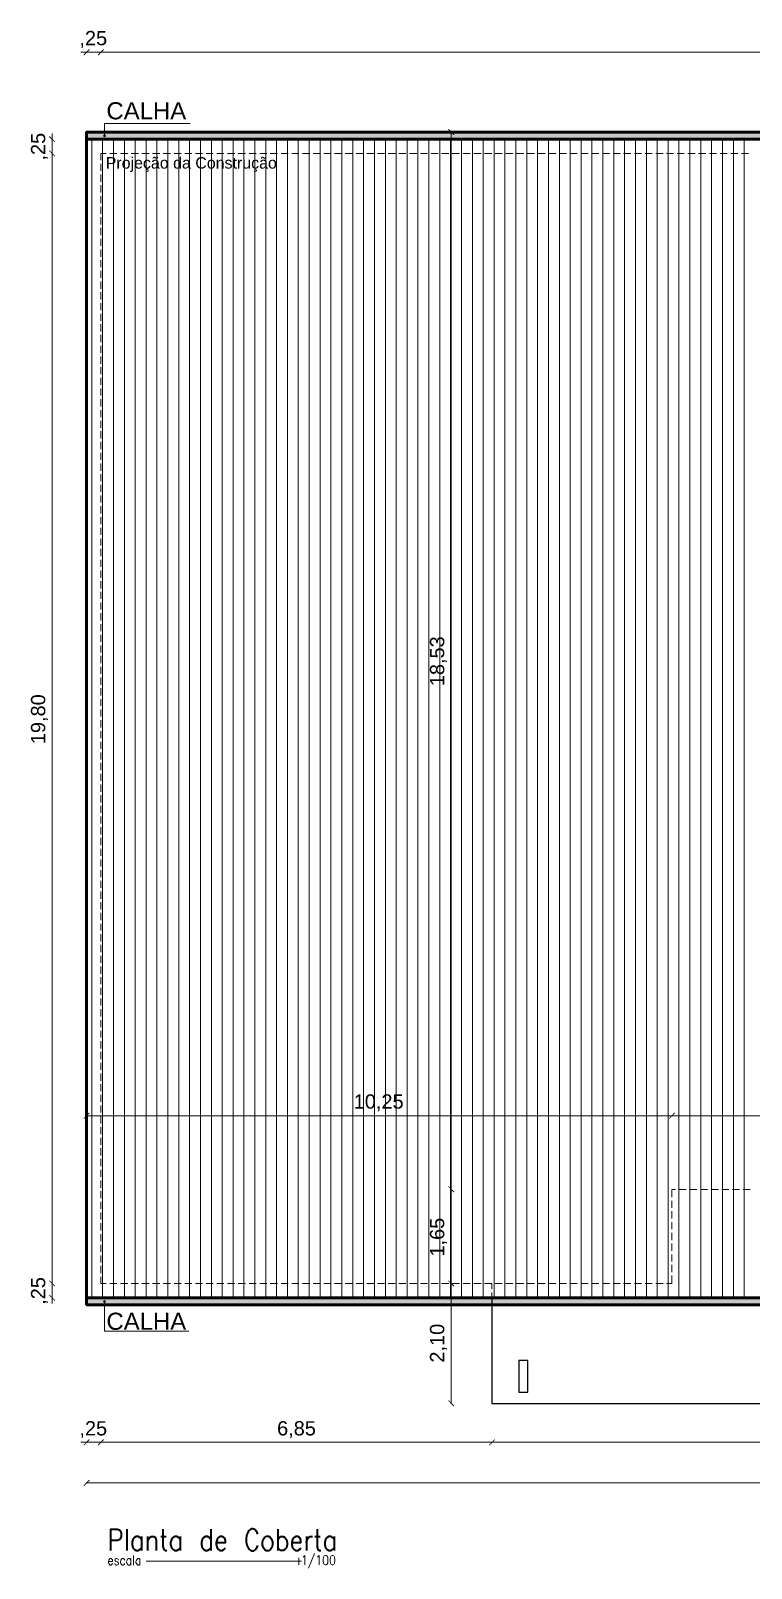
# Model space of a CAD drawing. Extents: x 3377 to 3790, y 1673 to 1846.
# Drawn here: x 3414.91 to 3427.53, y 1731.4 to 1758.34 of the extents above; entities that cross this region are included whole.
import ezdxf

# ---------------------------------------------------------------- set-up
doc = ezdxf.new("R2010")
doc.units = 0
doc.header["$LTSCALE"] = 2
for name, color, linetype in [('PDF11_Text', 7, 'Continuous'), ('PDF11_Texto', 7, 'Continuous'), ('PDF5_0', 7, 'Continuous'), ('PDF5_13-CORTE', 7, 'Continuous'), ('PDF5_A-PROJEÇÃO', 7, 'Continuous'), ('PDF5_A_Prancha', 7, 'Continuous'), ('PDF5_COTAS', 7, 'Continuous'), ('PDF5_Text', 7, 'Continuous')]:
    doc.layers.add(name, color=color, linetype=linetype)
doc.layers.add('PDF5_19-COBERTA', color=7, linetype='Continuous', true_color=0xb8b8b8)
doc.styles.add('PDF Arial', font='arial.ttf')

msp = doc.modelspace()

# ---------------------------------------------------------------- hatches: boundary and pattern name
at = {"true_color": 0x00adad}
h = msp.add_hatch(color=134, dxfattribs=at)
h.dxf.hatch_style = 1
h.paths.add_polyline_path([(3443.637, 1756.566), (3415.89, 1756.566), (3415.89, 1756.439), (3443.637, 1756.439)])
h = msp.add_hatch(color=134, dxfattribs=at)
h.dxf.hatch_style = 1
h.paths.add_polyline_path([(3443.637, 1736.14), (3415.89, 1736.14), (3415.89, 1736.018), (3443.637, 1736.018)])

# ---------------------------------------------------------------- linework, layer by layer
for points in [[(3415.89, 1756.439), (3415.89, 1756.566), (3443.637, 1756.566), (3443.637, 1756.439), (3415.89, 1756.439)], [(3415.89, 1736.018), (3415.89, 1736.14), (3443.637, 1736.14), (3443.637, 1736.018), (3415.89, 1736.018)]]:
    msp.add_lwpolyline(points)
at = {"layer": 'PDF11_Texto', "lineweight": 0}
for points in [[(3416.203, 1756.499), (3416.202, 1756.716), (3417.703, 1756.716)], [(3416.202, 1736.075), (3416.202, 1735.559), (3417.679, 1735.559)]]:
    msp.add_lwpolyline(points, dxfattribs=at)
for centre in [(3416.203, 1756.499), (3416.203, 1736.076)]:
    msp.add_circle(centre, 0.0164, dxfattribs=at)
at = {"layer": 'PDF11_Texto', "transparency": 33554559}
for points in [[(3416.188, 1756.501), (3416.218, 1756.5), (3416.187, 1756.5)], [(3416.218, 1756.5), (3416.187, 1756.5), (3416.218, 1756.499)], [(3416.187, 1756.5), (3416.218, 1756.499), (3416.187, 1756.499)], [(3416.218, 1756.499), (3416.187, 1756.499), (3416.218, 1756.497)], [(3416.187, 1756.499), (3416.218, 1756.497), (3416.187, 1756.497)], [(3416.218, 1756.497), (3416.187, 1756.497), (3416.218, 1756.495)], [(3416.187, 1756.497), (3416.218, 1756.495), (3416.188, 1756.495)], [(3416.189, 1756.506), (3416.217, 1756.504), (3416.188, 1756.504)], [(3416.217, 1756.504), (3416.188, 1756.504), (3416.218, 1756.503)], [(3416.188, 1756.504), (3416.218, 1756.503), (3416.188, 1756.503)], [(3416.218, 1756.503), (3416.188, 1756.503), (3416.218, 1756.501)], [(3416.188, 1756.503), (3416.218, 1756.501), (3416.188, 1756.501)], [(3416.218, 1756.501), (3416.188, 1756.501), (3416.218, 1756.5)], [(3416.218, 1756.495), (3416.188, 1756.495), (3416.218, 1756.493)], [(3416.188, 1756.495), (3416.218, 1756.493), (3416.188, 1756.493)], [(3416.218, 1756.493), (3416.188, 1756.493), (3416.217, 1756.492)], [(3416.188, 1756.493), (3416.217, 1756.492), (3416.188, 1756.492)], [(3416.217, 1756.492), (3416.188, 1756.492), (3416.217, 1756.491)], [(3416.188, 1756.492), (3416.217, 1756.491), (3416.189, 1756.491)], [(3416.19, 1756.507), (3416.217, 1756.506), (3416.189, 1756.506)], [(3416.217, 1756.506), (3416.189, 1756.506), (3416.217, 1756.504)], [(3416.217, 1756.491), (3416.189, 1756.491), (3416.216, 1756.49)], [(3416.189, 1756.491), (3416.216, 1756.49), (3416.19, 1756.49)], [(3416.191, 1756.508), (3416.216, 1756.507), (3416.19, 1756.507)], [(3416.216, 1756.507), (3416.19, 1756.507), (3416.217, 1756.506)], [(3416.216, 1756.49), (3416.19, 1756.49), (3416.215, 1756.488)], [(3416.19, 1756.49), (3416.215, 1756.488), (3416.191, 1756.488)], [(3416.193, 1756.51), (3416.214, 1756.509), (3416.191, 1756.509)], [(3416.214, 1756.509), (3416.191, 1756.509), (3416.215, 1756.508)], [(3416.191, 1756.509), (3416.215, 1756.508), (3416.191, 1756.508)], [(3416.215, 1756.508), (3416.191, 1756.508), (3416.216, 1756.507)], [(3416.215, 1756.488), (3416.191, 1756.488), (3416.214, 1756.487)], [(3416.191, 1756.488), (3416.214, 1756.487), (3416.191, 1756.487)], [(3416.214, 1756.487), (3416.191, 1756.487), (3416.213, 1756.486)], [(3416.191, 1756.487), (3416.213, 1756.486), (3416.193, 1756.486)], [(3416.194, 1756.511), (3416.213, 1756.51), (3416.193, 1756.51)], [(3416.213, 1756.51), (3416.193, 1756.51), (3416.214, 1756.509)], [(3416.213, 1756.486), (3416.193, 1756.486), (3416.212, 1756.485)], [(3416.193, 1756.486), (3416.212, 1756.485), (3416.194, 1756.485)], [(3416.195, 1756.512), (3416.212, 1756.511), (3416.194, 1756.511)], [(3416.212, 1756.511), (3416.194, 1756.511), (3416.213, 1756.51)], [(3416.212, 1756.485), (3416.194, 1756.485), (3416.211, 1756.485)], [(3416.194, 1756.485), (3416.211, 1756.485), (3416.195, 1756.485)], [(3416.196, 1756.512), (3416.211, 1756.512), (3416.195, 1756.512)], [(3416.211, 1756.512), (3416.195, 1756.512), (3416.212, 1756.511)], [(3416.211, 1756.485), (3416.195, 1756.485), (3416.209, 1756.484)], [(3416.195, 1756.485), (3416.209, 1756.484), (3416.196, 1756.484)], [(3416.198, 1756.513), (3416.209, 1756.512), (3416.196, 1756.512)], [(3416.209, 1756.512), (3416.196, 1756.512), (3416.211, 1756.512)], [(3416.209, 1756.484), (3416.196, 1756.484), (3416.208, 1756.483)], [(3416.196, 1756.484), (3416.208, 1756.483), (3416.198, 1756.483)], [(3416.199, 1756.513), (3416.208, 1756.513), (3416.198, 1756.513)], [(3416.208, 1756.513), (3416.198, 1756.513), (3416.209, 1756.512)], [(3416.208, 1756.483), (3416.198, 1756.483), (3416.207, 1756.483)], [(3416.198, 1756.483), (3416.207, 1756.483), (3416.199, 1756.483)], [(3416.201, 1756.513), (3416.207, 1756.513), (3416.199, 1756.513)], [(3416.207, 1756.513), (3416.199, 1756.513), (3416.208, 1756.513)], [(3416.199, 1756.483), (3416.201, 1756.483), (3416.205, 1756.483)], [(3416.199, 1756.483), (3416.207, 1756.483), (3416.205, 1756.483)], [(3416.202, 1756.515), (3416.205, 1756.513), (3416.201, 1756.513)], [(3416.205, 1756.513), (3416.201, 1756.513), (3416.207, 1756.513)], [(3416.201, 1756.483), (3416.205, 1756.483), (3416.202, 1756.483)], [(3416.188, 1736.077), (3416.218, 1736.076), (3416.187, 1736.076)], [(3416.218, 1736.076), (3416.187, 1736.076), (3416.218, 1736.075)], [(3416.187, 1736.076), (3416.218, 1736.075), (3416.187, 1736.075)], [(3416.218, 1736.075), (3416.187, 1736.075), (3416.218, 1736.073)], [(3416.187, 1736.075), (3416.218, 1736.073), (3416.187, 1736.073)], [(3416.218, 1736.073), (3416.187, 1736.073), (3416.218, 1736.072)], [(3416.187, 1736.073), (3416.218, 1736.072), (3416.188, 1736.072)], [(3416.189, 1736.083), (3416.217, 1736.08), (3416.188, 1736.08)], [(3416.217, 1736.08), (3416.188, 1736.08), (3416.218, 1736.079)], [(3416.188, 1736.08), (3416.218, 1736.079), (3416.188, 1736.079)], [(3416.218, 1736.079), (3416.188, 1736.079), (3416.218, 1736.077)], [(3416.188, 1736.079), (3416.218, 1736.077), (3416.188, 1736.077)], [(3416.218, 1736.077), (3416.188, 1736.077), (3416.218, 1736.076)], [(3416.218, 1736.072), (3416.188, 1736.072), (3416.218, 1736.07)], [(3416.188, 1736.072), (3416.218, 1736.07), (3416.188, 1736.07)], [(3416.218, 1736.07), (3416.188, 1736.07), (3416.217, 1736.069)], [(3416.188, 1736.07), (3416.217, 1736.069), (3416.188, 1736.069)], [(3416.217, 1736.069), (3416.188, 1736.069), (3416.217, 1736.068)], [(3416.188, 1736.069), (3416.217, 1736.068), (3416.189, 1736.068)], [(3416.19, 1736.084), (3416.217, 1736.083), (3416.189, 1736.083)], [(3416.217, 1736.083), (3416.189, 1736.083), (3416.217, 1736.08)], [(3416.217, 1736.068), (3416.189, 1736.068), (3416.216, 1736.067)], [(3416.189, 1736.068), (3416.216, 1736.067), (3416.19, 1736.067)], [(3416.191, 1736.085), (3416.216, 1736.084), (3416.19, 1736.084)], [(3416.216, 1736.084), (3416.19, 1736.084), (3416.217, 1736.083)], [(3416.216, 1736.067), (3416.19, 1736.067), (3416.215, 1736.065)], [(3416.19, 1736.067), (3416.215, 1736.065), (3416.191, 1736.065)], [(3416.193, 1736.087), (3416.214, 1736.086), (3416.191, 1736.086)], [(3416.214, 1736.086), (3416.191, 1736.086), (3416.215, 1736.085)], [(3416.191, 1736.086), (3416.215, 1736.085), (3416.191, 1736.085)], [(3416.215, 1736.085), (3416.191, 1736.085), (3416.216, 1736.084)], [(3416.215, 1736.065), (3416.191, 1736.065), (3416.214, 1736.064)], [(3416.191, 1736.065), (3416.214, 1736.064), (3416.191, 1736.064)], [(3416.214, 1736.064), (3416.191, 1736.064), (3416.213, 1736.063)], [(3416.191, 1736.064), (3416.213, 1736.063), (3416.193, 1736.063)], [(3416.194, 1736.088), (3416.213, 1736.087), (3416.193, 1736.087)], [(3416.213, 1736.087), (3416.193, 1736.087), (3416.214, 1736.086)], [(3416.213, 1736.063), (3416.193, 1736.063), (3416.212, 1736.061)], [(3416.193, 1736.063), (3416.212, 1736.061), (3416.194, 1736.061)], [(3416.195, 1736.089), (3416.212, 1736.088), (3416.194, 1736.088)], [(3416.212, 1736.088), (3416.194, 1736.088), (3416.213, 1736.087)], [(3416.212, 1736.061), (3416.194, 1736.061), (3416.211, 1736.061)], [(3416.194, 1736.061), (3416.211, 1736.061), (3416.195, 1736.061)], [(3416.196, 1736.089), (3416.211, 1736.089), (3416.195, 1736.089)], [(3416.211, 1736.089), (3416.195, 1736.089), (3416.212, 1736.088)], [(3416.211, 1736.061), (3416.195, 1736.061), (3416.209, 1736.06)], [(3416.195, 1736.061), (3416.209, 1736.06), (3416.196, 1736.06)], [(3416.198, 1736.09), (3416.209, 1736.089), (3416.196, 1736.089)], [(3416.209, 1736.089), (3416.196, 1736.089), (3416.211, 1736.089)], [(3416.209, 1736.06), (3416.196, 1736.06), (3416.208, 1736.059)], [(3416.196, 1736.06), (3416.208, 1736.059), (3416.198, 1736.059)], [(3416.199, 1736.09), (3416.208, 1736.09), (3416.198, 1736.09)], [(3416.208, 1736.09), (3416.198, 1736.09), (3416.209, 1736.089)], [(3416.208, 1736.059), (3416.198, 1736.059), (3416.207, 1736.059)], [(3416.198, 1736.059), (3416.207, 1736.059), (3416.199, 1736.059)], [(3416.201, 1736.09), (3416.207, 1736.09), (3416.199, 1736.09)], [(3416.207, 1736.09), (3416.199, 1736.09), (3416.208, 1736.09)], [(3416.199, 1736.059), (3416.201, 1736.059), (3416.205, 1736.059)], [(3416.199, 1736.059), (3416.207, 1736.059), (3416.205, 1736.059)], [(3416.202, 1736.091), (3416.205, 1736.09), (3416.201, 1736.09)], [(3416.205, 1736.09), (3416.201, 1736.09), (3416.207, 1736.09)], [(3416.201, 1736.059), (3416.205, 1736.059), (3416.202, 1736.059)]]:
    msp.add_solid(points, dxfattribs=at)
at = {"layer": 'PDF5_0', "transparency": 33554559}
for points in [[(3415.835, 1757.92), (3415.843, 1757.908), (3415.932, 1758.018)], [(3415.843, 1757.908), (3415.932, 1758.018), (3415.945, 1758.009)], [(3416.182, 1758.018), (3416.093, 1757.908), (3416.084, 1757.92)], [(3416.182, 1758.018), (3416.093, 1757.908), (3416.084, 1757.92)], [(3416.194, 1758.009), (3416.182, 1758.018), (3416.093, 1757.908)], [(3416.194, 1758.009), (3416.182, 1758.018), (3416.093, 1757.908)], [(3422.331, 1756.519), (3422.221, 1756.608), (3422.23, 1756.621)], [(3422.319, 1756.511), (3422.331, 1756.519), (3422.221, 1756.608)], [(3415.242, 1756.494), (3415.229, 1756.486), (3415.34, 1756.397)], [(3415.229, 1756.486), (3415.34, 1756.397), (3415.331, 1756.384)], [(3415.34, 1756.147), (3415.229, 1756.236), (3415.242, 1756.244)], [(3415.34, 1756.147), (3415.229, 1756.236), (3415.242, 1756.244)], [(3415.331, 1756.134), (3415.34, 1756.147), (3415.229, 1756.236)], [(3415.331, 1756.134), (3415.34, 1756.147), (3415.229, 1756.236)], [(3415.932, 1739.387), (3415.843, 1739.277), (3415.835, 1739.285)], [(3415.945, 1739.378), (3415.932, 1739.387), (3415.843, 1739.277)], [(3426.086, 1739.285), (3426.094, 1739.277), (3426.183, 1739.387)], [(3426.183, 1739.387), (3426.094, 1739.277), (3426.086, 1739.285)], [(3426.094, 1739.277), (3426.183, 1739.387), (3426.196, 1739.378)], [(3426.196, 1739.378), (3426.183, 1739.387), (3426.094, 1739.277)], [(3422.331, 1737.998), (3422.221, 1738.087), (3422.23, 1738.096)], [(3422.23, 1738.096), (3422.221, 1738.087), (3422.331, 1737.998)], [(3422.319, 1737.986), (3422.331, 1737.998), (3422.221, 1738.087)], [(3422.221, 1738.087), (3422.331, 1737.998), (3422.319, 1737.986)], [(3415.242, 1736.445), (3415.229, 1736.437), (3415.34, 1736.348)], [(3415.242, 1736.445), (3415.229, 1736.437), (3415.34, 1736.348)], [(3415.229, 1736.437), (3415.34, 1736.348), (3415.331, 1736.335)], [(3415.229, 1736.437), (3415.34, 1736.348), (3415.331, 1736.335)], [(3422.331, 1736.348), (3422.221, 1736.437), (3422.23, 1736.445)], [(3422.23, 1736.445), (3422.221, 1736.437), (3422.331, 1736.348)], [(3422.319, 1736.335), (3422.331, 1736.348), (3422.221, 1736.437)], [(3422.221, 1736.437), (3422.331, 1736.348), (3422.319, 1736.335)], [(3415.34, 1736.098), (3415.229, 1736.187), (3415.242, 1736.195)], [(3415.331, 1736.085), (3415.34, 1736.098), (3415.229, 1736.187)], [(3422.23, 1734.346), (3422.221, 1734.337), (3422.331, 1734.248)], [(3422.221, 1734.337), (3422.331, 1734.248), (3422.319, 1734.236)], [(3415.835, 1733.563), (3415.843, 1733.554), (3415.932, 1733.664)], [(3415.843, 1733.554), (3415.932, 1733.664), (3415.945, 1733.652)], [(3416.182, 1733.664), (3416.093, 1733.554), (3416.084, 1733.563)], [(3416.182, 1733.664), (3416.093, 1733.554), (3416.084, 1733.563)], [(3416.194, 1733.652), (3416.182, 1733.664), (3416.093, 1733.554)], [(3416.194, 1733.652), (3416.182, 1733.664), (3416.093, 1733.554)], [(3422.932, 1733.563), (3422.945, 1733.554), (3423.034, 1733.664)], [(3423.034, 1733.664), (3422.945, 1733.554), (3422.932, 1733.563)], [(3422.945, 1733.554), (3423.034, 1733.664), (3423.042, 1733.652)], [(3423.042, 1733.652), (3423.034, 1733.664), (3422.945, 1733.554)], [(3415.932, 1732.953), (3415.843, 1732.843), (3415.835, 1732.852)], [(3415.945, 1732.941), (3415.932, 1732.953), (3415.843, 1732.843)]]:
    msp.add_solid(points, dxfattribs=at)
at = {"layer": 'PDF5_13-CORTE', "lineweight": 50}
for points in [[(3415.89, 1756.439), (3415.89, 1756.566), (3443.637, 1756.566), (3443.637, 1756.439)], [(3415.89, 1736.14), (3415.89, 1736.018), (3443.637, 1736.018), (3443.637, 1736.14)]]:
    msp.add_lwpolyline(points, dxfattribs=at)
msp.add_lwpolyline([(3415.89, 1756.439), (3443.637, 1756.439), (3443.637, 1736.14), (3415.89, 1736.14)], close=True, dxfattribs=at)
at = {"layer": 'PDF5_13-CORTE', "lineweight": 25}
msp.add_lwpolyline([(3422.987, 1736.14), (3422.987, 1734.291), (3434.991, 1734.291), (3434.991, 1736.14)], dxfattribs=at)
msp.add_lwpolyline([(3423.461, 1735.04), (3423.461, 1734.49), (3423.614, 1734.49), (3423.614, 1735.04)], close=True, dxfattribs=at)
at = {"layer": 'PDF5_19-COBERTA', "lineweight": 20}
for points in [[(3415.979, 1756.439), (3415.979, 1736.14)], [(3416.169, 1756.439), (3416.169, 1736.14)], [(3416.36, 1756.439), (3416.36, 1736.14)], [(3416.55, 1756.439), (3416.55, 1736.14)], [(3416.74, 1756.439), (3416.74, 1736.14)], [(3416.931, 1756.439), (3416.931, 1736.14)], [(3417.121, 1756.439), (3417.121, 1736.14)], [(3417.312, 1756.439), (3417.312, 1736.14)], [(3417.502, 1756.439), (3417.502, 1736.14)], [(3417.693, 1756.439), (3417.693, 1736.14)], [(3417.883, 1756.439), (3417.883, 1736.14)], [(3418.074, 1756.439), (3418.074, 1736.14)], [(3418.264, 1756.439), (3418.264, 1736.14)], [(3418.455, 1756.439), (3418.455, 1736.14)], [(3418.645, 1756.439), (3418.645, 1736.14)], [(3418.835, 1756.439), (3418.835, 1736.14)], [(3419.026, 1756.439), (3419.026, 1736.14)], [(3419.216, 1756.439), (3419.216, 1736.14)], [(3419.407, 1756.439), (3419.407, 1736.14)], [(3419.597, 1756.439), (3419.597, 1736.14)], [(3419.788, 1756.439), (3419.788, 1736.14)], [(3419.978, 1756.439), (3419.978, 1736.14)], [(3420.169, 1756.439), (3420.169, 1736.14)], [(3420.359, 1756.439), (3420.359, 1736.14)], [(3420.55, 1756.439), (3420.55, 1736.14)], [(3420.74, 1756.439), (3420.74, 1736.14)], [(3420.931, 1756.439), (3420.931, 1736.14)], [(3421.121, 1756.439), (3421.121, 1736.14)], [(3421.311, 1756.439), (3421.311, 1736.14)], [(3421.502, 1756.439), (3421.502, 1736.14)], [(3421.692, 1756.439), (3421.692, 1736.14)], [(3421.883, 1756.439), (3421.883, 1736.14)], [(3422.073, 1756.439), (3422.073, 1736.14)], [(3422.264, 1756.439), (3422.264, 1736.14)], [(3422.454, 1756.439), (3422.454, 1736.14)], [(3422.645, 1756.439), (3422.645, 1736.14)], [(3422.835, 1756.439), (3422.835, 1736.14)], [(3423.026, 1756.439), (3423.026, 1736.14)], [(3423.216, 1756.439), (3423.216, 1736.14)], [(3423.406, 1756.439), (3423.406, 1736.14)], [(3423.597, 1756.439), (3423.597, 1736.14)], [(3423.787, 1756.439), (3423.787, 1736.14)], [(3423.978, 1756.439), (3423.978, 1736.14)], [(3424.168, 1756.439), (3424.168, 1736.14)], [(3424.359, 1756.439), (3424.359, 1736.14)], [(3424.549, 1756.439), (3424.549, 1736.14)], [(3424.74, 1756.439), (3424.74, 1736.14)], [(3424.93, 1756.439), (3424.93, 1736.14)], [(3425.121, 1756.439), (3425.121, 1736.14)], [(3425.311, 1756.439), (3425.311, 1736.14)], [(3425.502, 1756.439), (3425.502, 1736.14)], [(3425.692, 1756.439), (3425.692, 1736.14)], [(3425.882, 1756.439), (3425.882, 1736.14)], [(3426.073, 1756.439), (3426.073, 1736.14)], [(3426.263, 1756.439), (3426.263, 1736.14)], [(3426.454, 1756.439), (3426.454, 1736.14)], [(3426.644, 1756.439), (3426.644, 1736.14)], [(3426.835, 1756.439), (3426.835, 1736.14)], [(3427.025, 1756.439), (3427.025, 1736.14)], [(3427.216, 1756.439), (3427.216, 1736.14)], [(3427.406, 1756.439), (3427.406, 1736.14)]]:
    msp.add_lwpolyline(points, dxfattribs=at)
at = {"layer": 'PDF5_A-PROJEÇÃO', "lineweight": 18}
for points in [[(3416.139, 1756.071), (3416.139, 1756.189), (3416.233, 1756.189)], [(3416.296, 1756.189), (3416.419, 1756.189)], [(3416.482, 1756.189), (3416.609, 1756.189)], [(3416.668, 1756.189), (3416.795, 1756.189)], [(3416.859, 1756.189), (3416.982, 1756.189)], [(3417.045, 1756.189), (3417.172, 1756.189)], [(3417.231, 1756.189), (3417.358, 1756.189)], [(3417.422, 1756.189), (3417.545, 1756.189)], [(3417.608, 1756.189), (3417.731, 1756.189)], [(3417.794, 1756.189), (3417.921, 1756.189)], [(3417.981, 1756.189), (3418.108, 1756.189)], [(3418.171, 1756.189), (3418.294, 1756.189)], [(3418.357, 1756.189), (3418.484, 1756.189)], [(3418.543, 1756.189), (3418.67, 1756.189)], [(3418.734, 1756.189), (3418.857, 1756.189)], [(3418.92, 1756.189), (3419.047, 1756.189)], [(3419.106, 1756.189), (3419.233, 1756.189)], [(3419.297, 1756.189), (3419.42, 1756.189)], [(3419.483, 1756.189), (3419.606, 1756.189)], [(3419.669, 1756.189), (3419.796, 1756.189)], [(3419.855, 1756.189), (3419.982, 1756.189)], [(3420.046, 1756.189), (3420.169, 1756.189)], [(3420.232, 1756.189), (3420.359, 1756.189)], [(3420.418, 1756.189), (3420.545, 1756.189)], [(3420.609, 1756.189), (3420.732, 1756.189)], [(3420.795, 1756.189), (3420.922, 1756.189)], [(3420.981, 1756.189), (3421.108, 1756.189)], [(3421.172, 1756.189), (3421.295, 1756.189)], [(3421.358, 1756.189), (3421.481, 1756.189)], [(3421.544, 1756.189), (3421.671, 1756.189)], [(3421.735, 1756.189), (3421.857, 1756.189)], [(3421.921, 1756.189), (3422.044, 1756.189)], [(3422.107, 1756.189), (3422.234, 1756.189)], [(3422.293, 1756.189), (3422.42, 1756.189)], [(3422.484, 1756.189), (3422.607, 1756.189)], [(3422.67, 1756.189), (3422.797, 1756.189)], [(3422.856, 1756.189), (3422.983, 1756.189)], [(3423.047, 1756.189), (3423.169, 1756.189)], [(3423.233, 1756.189), (3423.356, 1756.189)], [(3423.419, 1756.189), (3423.546, 1756.189)], [(3423.61, 1756.189), (3423.732, 1756.189)], [(3423.796, 1756.189), (3423.919, 1756.189)], [(3423.982, 1756.189), (3424.109, 1756.189)], [(3424.168, 1756.189), (3424.295, 1756.189)], [(3424.359, 1756.189), (3424.481, 1756.189)], [(3424.545, 1756.189), (3424.672, 1756.189)], [(3424.731, 1756.189), (3424.858, 1756.189)], [(3424.922, 1756.189), (3425.044, 1756.189)], [(3425.108, 1756.189), (3425.231, 1756.189)], [(3425.294, 1756.189), (3425.421, 1756.189)], [(3425.485, 1756.189), (3425.607, 1756.189)], [(3425.671, 1756.189), (3425.794, 1756.189)], [(3425.857, 1756.189), (3425.984, 1756.189)], [(3426.043, 1756.189), (3426.17, 1756.189)], [(3426.234, 1756.189), (3426.356, 1756.189)], [(3426.42, 1756.189), (3426.547, 1756.189)], [(3426.606, 1756.189), (3426.733, 1756.189)], [(3426.797, 1756.189), (3426.919, 1756.189)], [(3426.983, 1756.189), (3427.106, 1756.189)], [(3427.169, 1756.189), (3427.296, 1756.189)], [(3427.36, 1756.189), (3427.482, 1756.189)], [(3416.139, 1755.885), (3416.139, 1756.007)], [(3416.139, 1755.694), (3416.139, 1755.821)], [(3416.139, 1755.508), (3416.139, 1755.635)], [(3416.139, 1755.322), (3416.139, 1755.444)], [(3416.139, 1755.135), (3416.139, 1755.258)], [(3416.139, 1754.945), (3416.139, 1755.072)], [(3416.139, 1754.759), (3416.139, 1754.886)], [(3416.139, 1754.572), (3416.139, 1754.695)], [(3416.139, 1754.382), (3416.139, 1754.509)], [(3416.139, 1754.196), (3416.139, 1754.323)], [(3416.139, 1754.01), (3416.139, 1754.132)], [(3416.139, 1753.819), (3416.139, 1753.946)], [(3416.139, 1753.633), (3416.139, 1753.76)], [(3416.139, 1753.447), (3416.139, 1753.569)], [(3416.139, 1753.26), (3416.139, 1753.383)], [(3416.139, 1753.07), (3416.139, 1753.197)], [(3416.139, 1752.884), (3416.139, 1753.011)], [(3416.139, 1752.698), (3416.139, 1752.82)], [(3416.139, 1752.507), (3416.139, 1752.634)], [(3416.139, 1752.321), (3416.139, 1752.448)], [(3416.139, 1752.135), (3416.139, 1752.257)], [(3416.139, 1751.948), (3416.139, 1752.071)], [(3416.139, 1751.758), (3416.139, 1751.885)], [(3416.139, 1751.572), (3416.139, 1751.694)], [(3416.139, 1751.385), (3416.139, 1751.508)], [(3416.139, 1751.195), (3416.139, 1751.322)], [(3416.139, 1751.009), (3416.139, 1751.136)], [(3416.139, 1750.823), (3416.139, 1750.945)], [(3416.139, 1750.632), (3416.139, 1750.759)], [(3416.139, 1750.446), (3416.139, 1750.573)], [(3416.139, 1750.26), (3416.139, 1750.382)], [(3416.139, 1750.073), (3416.139, 1750.196)], [(3416.139, 1749.883), (3416.139, 1750.01)], [(3416.139, 1749.697), (3416.139, 1749.819)], [(3416.139, 1749.511), (3416.139, 1749.633)], [(3416.139, 1749.32), (3416.139, 1749.447)], [(3416.139, 1749.134), (3416.139, 1749.261)], [(3416.139, 1748.948), (3416.139, 1749.07)], [(3416.139, 1748.757), (3416.139, 1748.884)], [(3416.139, 1748.571), (3416.139, 1748.698)], [(3416.139, 1748.385), (3416.139, 1748.507)], [(3416.139, 1748.198), (3416.139, 1748.321)], [(3416.139, 1748.008), (3416.139, 1748.135)], [(3416.139, 1747.822), (3416.139, 1747.945)], [(3416.139, 1747.636), (3416.139, 1747.758)], [(3416.139, 1747.445), (3416.139, 1747.572)], [(3416.139, 1747.259), (3416.139, 1747.386)], [(3416.139, 1747.073), (3416.139, 1747.195)], [(3416.139, 1746.882), (3416.139, 1747.009)], [(3416.139, 1746.696), (3416.139, 1746.823)], [(3416.139, 1746.51), (3416.139, 1746.632)], [(3416.139, 1746.324), (3416.139, 1746.446)], [(3416.139, 1746.133), (3416.139, 1746.26)], [(3416.139, 1745.947), (3416.139, 1746.07)], [(3416.139, 1745.761), (3416.139, 1745.883)], [(3416.139, 1745.57), (3416.139, 1745.697)], [(3416.139, 1745.384), (3416.139, 1745.511)], [(3416.139, 1745.198), (3416.139, 1745.32)], [(3416.139, 1745.007), (3416.139, 1745.134)], [(3416.139, 1744.821), (3416.139, 1744.948)], [(3416.139, 1744.635), (3416.139, 1744.758)], [(3416.139, 1744.449), (3416.139, 1744.571)], [(3416.139, 1744.258), (3416.139, 1744.385)], [(3416.139, 1744.072), (3416.139, 1744.199)], [(3416.139, 1743.886), (3416.139, 1744.008)], [(3416.139, 1743.695), (3416.139, 1743.822)], [(3416.139, 1743.509), (3416.139, 1743.636)], [(3416.139, 1743.323), (3416.139, 1743.445)], [(3416.139, 1743.132), (3416.139, 1743.259)], [(3416.139, 1742.946), (3416.139, 1743.073)], [(3416.139, 1742.76), (3416.139, 1742.883)], [(3416.139, 1742.574), (3416.139, 1742.696)], [(3416.139, 1742.383), (3416.139, 1742.51)], [(3416.139, 1742.197), (3416.139, 1742.324)], [(3416.139, 1742.011), (3416.139, 1742.133)], [(3416.139, 1741.82), (3416.139, 1741.947)], [(3416.139, 1741.634), (3416.139, 1741.761)], [(3416.139, 1741.448), (3416.139, 1741.571)], [(3416.139, 1741.262), (3416.139, 1741.384)], [(3416.139, 1741.071), (3416.139, 1741.198)], [(3416.139, 1740.885), (3416.139, 1741.008)], [(3416.139, 1740.699), (3416.139, 1740.821)], [(3416.139, 1740.508), (3416.139, 1740.635)], [(3416.139, 1740.322), (3416.139, 1740.449)], [(3416.139, 1740.136), (3416.139, 1740.258)], [(3416.139, 1739.945), (3416.139, 1740.072)], [(3416.139, 1739.759), (3416.139, 1739.886)], [(3416.139, 1739.573), (3416.139, 1739.696)], [(3416.139, 1739.387), (3416.139, 1739.509)], [(3416.139, 1739.196), (3416.139, 1739.323)], [(3416.139, 1739.01), (3416.139, 1739.133)], [(3416.139, 1738.824), (3416.139, 1738.946)], [(3416.139, 1738.633), (3416.139, 1738.76)], [(3416.139, 1738.447), (3416.139, 1738.574)], [(3416.139, 1738.261), (3416.139, 1738.384)], [(3416.139, 1738.07), (3416.139, 1738.197)], [(3426.141, 1737.905), (3426.141, 1738.041), (3426.2, 1738.041)], [(3426.263, 1738.041), (3426.39, 1738.041)], [(3426.45, 1738.041), (3426.577, 1738.041)], [(3426.64, 1738.041), (3426.763, 1738.041)], [(3426.826, 1738.041), (3426.953, 1738.041)], [(3427.012, 1738.041), (3427.139, 1738.041)], [(3427.203, 1738.041), (3427.326, 1738.041)], [(3427.389, 1738.041), (3427.512, 1738.041)], [(3416.139, 1737.884), (3416.139, 1738.011)], [(3416.139, 1737.698), (3416.139, 1737.821)], [(3426.141, 1737.715), (3426.141, 1737.842)], [(3416.139, 1737.512), (3416.139, 1737.634)], [(3426.141, 1737.529), (3426.141, 1737.656)], [(3416.139, 1737.321), (3416.139, 1737.448)], [(3416.139, 1737.135), (3416.139, 1737.258)], [(3426.141, 1737.342), (3426.141, 1737.465)], [(3426.141, 1737.152), (3426.141, 1737.279)], [(3416.139, 1736.949), (3416.139, 1737.071)], [(3426.141, 1736.966), (3426.141, 1737.093)], [(3416.139, 1736.758), (3416.139, 1736.885)], [(3416.139, 1736.572), (3416.139, 1736.699)], [(3426.141, 1736.779), (3426.141, 1736.902)], [(3426.141, 1736.589), (3426.141, 1736.716)], [(3416.233, 1736.39), (3416.139, 1736.39), (3416.139, 1736.509)], [(3426.141, 1736.53), (3426.141, 1736.39), (3426.043, 1736.39)], [(3416.419, 1736.39), (3416.296, 1736.39)], [(3416.609, 1736.39), (3416.482, 1736.39)], [(3416.795, 1736.39), (3416.668, 1736.39)], [(3416.982, 1736.39), (3416.859, 1736.39)], [(3417.172, 1736.39), (3417.045, 1736.39)], [(3417.358, 1736.39), (3417.231, 1736.39)], [(3417.545, 1736.39), (3417.422, 1736.39)], [(3417.731, 1736.39), (3417.608, 1736.39)], [(3417.921, 1736.39), (3417.794, 1736.39)], [(3418.108, 1736.39), (3417.981, 1736.39)], [(3418.294, 1736.39), (3418.171, 1736.39)], [(3418.484, 1736.39), (3418.357, 1736.39)], [(3418.67, 1736.39), (3418.543, 1736.39)], [(3418.857, 1736.39), (3418.734, 1736.39)], [(3419.047, 1736.39), (3418.92, 1736.39)], [(3419.233, 1736.39), (3419.106, 1736.39)], [(3419.42, 1736.39), (3419.297, 1736.39)], [(3419.606, 1736.39), (3419.483, 1736.39)], [(3419.796, 1736.39), (3419.669, 1736.39)], [(3419.982, 1736.39), (3419.855, 1736.39)], [(3420.169, 1736.39), (3420.046, 1736.39)], [(3420.359, 1736.39), (3420.232, 1736.39)], [(3420.545, 1736.39), (3420.418, 1736.39)], [(3420.732, 1736.39), (3420.609, 1736.39)], [(3420.922, 1736.39), (3420.795, 1736.39)], [(3421.108, 1736.39), (3420.981, 1736.39)], [(3421.295, 1736.39), (3421.172, 1736.39)], [(3421.481, 1736.39), (3421.358, 1736.39)], [(3421.671, 1736.39), (3421.544, 1736.39)], [(3421.857, 1736.39), (3421.735, 1736.39)], [(3422.044, 1736.39), (3421.921, 1736.39)], [(3422.234, 1736.39), (3422.107, 1736.39)], [(3422.42, 1736.39), (3422.293, 1736.39)], [(3422.607, 1736.39), (3422.484, 1736.39)], [(3422.797, 1736.39), (3422.67, 1736.39)], [(3422.983, 1736.39), (3422.856, 1736.39)], [(3422.987, 1736.297), (3422.987, 1736.39)], [(3422.987, 1736.14), (3422.987, 1736.233)], [(3423.169, 1736.39), (3423.047, 1736.39)], [(3423.356, 1736.39), (3423.233, 1736.39)], [(3423.546, 1736.39), (3423.419, 1736.39)], [(3423.732, 1736.39), (3423.61, 1736.39)], [(3423.919, 1736.39), (3423.796, 1736.39)], [(3424.109, 1736.39), (3423.982, 1736.39)], [(3424.295, 1736.39), (3424.168, 1736.39)], [(3424.481, 1736.39), (3424.359, 1736.39)], [(3424.672, 1736.39), (3424.545, 1736.39)], [(3424.858, 1736.39), (3424.731, 1736.39)], [(3425.044, 1736.39), (3424.922, 1736.39)], [(3425.231, 1736.39), (3425.108, 1736.39)], [(3425.421, 1736.39), (3425.294, 1736.39)], [(3425.607, 1736.39), (3425.485, 1736.39)], [(3425.794, 1736.39), (3425.671, 1736.39)], [(3425.984, 1736.39), (3425.857, 1736.39)]]:
    msp.add_lwpolyline(points, dxfattribs=at)
at = {"layer": 'PDF5_A_Prancha', "color": 1, "lineweight": 35}
for points in [[(3416.311, 1731.712), (3416.311, 1732.088), (3416.429, 1732.088), (3416.472, 1732.071), (3416.484, 1732.05), (3416.497, 1732.016), (3416.497, 1731.961), (3416.484, 1731.927), (3416.472, 1731.906), (3416.429, 1731.889), (3416.311, 1731.889)], [(3416.594, 1732.088), (3416.594, 1731.712)], [(3416.848, 1731.906), (3416.823, 1731.944), (3416.793, 1731.961), (3416.755, 1731.961), (3416.726, 1731.944), (3416.7, 1731.906), (3416.688, 1731.855), (3416.688, 1731.817), (3416.7, 1731.762), (3416.726, 1731.729), (3416.755, 1731.712), (3416.793, 1731.712), (3416.823, 1731.729), (3416.848, 1731.762)], [(3416.848, 1731.961), (3416.848, 1731.712)], [(3416.958, 1731.961), (3416.958, 1731.712)], [(3416.958, 1731.889), (3416.997, 1731.944), (3417.026, 1731.961), (3417.064, 1731.961), (3417.094, 1731.944), (3417.107, 1731.889), (3417.107, 1731.712)], [(3417.187, 1731.961), (3417.28, 1731.961)], [(3417.225, 1732.088), (3417.225, 1731.784), (3417.242, 1731.729), (3417.267, 1731.712), (3417.293, 1731.712)], [(3417.526, 1731.906), (3417.496, 1731.944), (3417.471, 1731.961), (3417.428, 1731.961), (3417.403, 1731.944), (3417.373, 1731.906), (3417.361, 1731.855), (3417.361, 1731.817), (3417.373, 1731.762), (3417.403, 1731.729), (3417.428, 1731.712), (3417.471, 1731.712), (3417.496, 1731.729), (3417.526, 1731.762)], [(3417.526, 1731.961), (3417.526, 1731.712)], [(3418.063, 1731.906), (3418.038, 1731.944), (3418.008, 1731.961), (3417.97, 1731.961), (3417.94, 1731.944), (3417.915, 1731.906), (3417.902, 1731.855), (3417.902, 1731.817), (3417.915, 1731.762), (3417.94, 1731.729), (3417.97, 1731.712), (3418.008, 1731.712), (3418.038, 1731.729), (3418.063, 1731.762)], [(3418.063, 1732.088), (3418.063, 1731.712)], [(3418.156, 1731.855), (3418.321, 1731.855), (3418.321, 1731.889), (3418.309, 1731.927), (3418.292, 1731.944), (3418.266, 1731.961), (3418.224, 1731.961), (3418.199, 1731.944), (3418.173, 1731.906), (3418.156, 1731.855), (3418.156, 1731.817), (3418.173, 1731.762), (3418.199, 1731.729), (3418.224, 1731.712), (3418.266, 1731.712), (3418.292, 1731.729), (3418.321, 1731.762)], [(3419.24, 1732.088), (3419.24, 1731.712)], [(3419.24, 1731.906), (3419.265, 1731.944), (3419.291, 1731.961), (3419.333, 1731.961), (3419.358, 1731.944), (3419.388, 1731.906), (3419.401, 1731.855), (3419.401, 1731.817), (3419.388, 1731.762), (3419.358, 1731.729), (3419.333, 1731.712), (3419.291, 1731.712), (3419.265, 1731.729), (3419.24, 1731.762)], [(3419.481, 1731.855), (3419.642, 1731.855), (3419.642, 1731.889), (3419.629, 1731.927), (3419.616, 1731.944), (3419.587, 1731.961), (3419.549, 1731.961), (3419.523, 1731.944), (3419.494, 1731.906), (3419.481, 1731.855), (3419.481, 1731.817), (3419.494, 1731.762), (3419.523, 1731.729), (3419.549, 1731.712), (3419.587, 1731.712), (3419.616, 1731.729), (3419.642, 1731.762)], [(3419.739, 1731.961), (3419.739, 1731.712)], [(3419.739, 1731.855), (3419.752, 1731.906), (3419.777, 1731.944), (3419.803, 1731.961), (3419.845, 1731.961)], [(3419.887, 1731.961), (3419.98, 1731.961)], [(3419.925, 1732.088), (3419.925, 1731.784), (3419.938, 1731.729), (3419.968, 1731.712), (3419.993, 1731.712)], [(3420.222, 1731.906), (3420.196, 1731.944), (3420.171, 1731.961), (3420.129, 1731.961), (3420.103, 1731.944), (3420.074, 1731.906), (3420.061, 1731.855), (3420.061, 1731.817), (3420.074, 1731.762), (3420.103, 1731.729), (3420.129, 1731.712), (3420.171, 1731.712), (3420.196, 1731.729), (3420.222, 1731.762)], [(3420.222, 1731.961), (3420.222, 1731.712)]]:
    msp.add_lwpolyline(points, dxfattribs=at)
at = {"layer": 'PDF5_A_Prancha', "color": 1, "lineweight": 0}
for points in [[(3416.273, 1731.521), (3416.345, 1731.521), (3416.345, 1731.538), (3416.341, 1731.555), (3416.332, 1731.563), (3416.319, 1731.572), (3416.302, 1731.572), (3416.29, 1731.563), (3416.277, 1731.547), (3416.273, 1731.521), (3416.273, 1731.504), (3416.277, 1731.483), (3416.29, 1731.466), (3416.302, 1731.458), (3416.319, 1731.458), (3416.332, 1731.466), (3416.345, 1731.483)], [(3416.446, 1731.547), (3416.442, 1731.563), (3416.421, 1731.572), (3416.404, 1731.572), (3416.387, 1731.563), (3416.383, 1731.547), (3416.387, 1731.53), (3416.4, 1731.521), (3416.429, 1731.513), (3416.442, 1731.504), (3416.446, 1731.492), (3416.446, 1731.483), (3416.442, 1731.466), (3416.421, 1731.458), (3416.404, 1731.458), (3416.387, 1731.466), (3416.383, 1731.483)], [(3416.556, 1731.547), (3416.544, 1731.563), (3416.531, 1731.572), (3416.514, 1731.572), (3416.501, 1731.563), (3416.489, 1731.547), (3416.484, 1731.521), (3416.484, 1731.504), (3416.489, 1731.483), (3416.501, 1731.466), (3416.514, 1731.458), (3416.531, 1731.458), (3416.544, 1731.466), (3416.556, 1731.483)], [(3416.662, 1731.547), (3416.649, 1731.563), (3416.641, 1731.572), (3416.62, 1731.572), (3416.607, 1731.563), (3416.599, 1731.547), (3416.59, 1731.521), (3416.59, 1731.504), (3416.599, 1731.483), (3416.607, 1731.466), (3416.62, 1731.458), (3416.641, 1731.458), (3416.649, 1731.466), (3416.662, 1731.483)], [(3416.662, 1731.572), (3416.662, 1731.458)], [(3416.713, 1731.627), (3416.713, 1731.458)], [(3416.823, 1731.547), (3416.815, 1731.563), (3416.802, 1731.572), (3416.785, 1731.572), (3416.772, 1731.563), (3416.76, 1731.547), (3416.751, 1731.521), (3416.751, 1731.504), (3416.76, 1731.483), (3416.772, 1731.466), (3416.785, 1731.458), (3416.802, 1731.458), (3416.815, 1731.466), (3416.823, 1731.483)], [(3416.823, 1731.572), (3416.823, 1731.458)], [(3419.604, 1731.585), (3419.604, 1731.462)], [(3419.68, 1731.597), (3419.693, 1731.606), (3419.71, 1731.627), (3419.71, 1731.462)], [(3419.883, 1731.661), (3419.773, 1731.403)], [(3419.93, 1731.597), (3419.942, 1731.606), (3419.959, 1731.627), (3419.959, 1731.462)], [(3416.933, 1731.525), (3419.65, 1731.525)]]:
    msp.add_lwpolyline(points, dxfattribs=at)
for points in [[(3420.069, 1731.627), (3420.052, 1731.618), (3420.04, 1731.597), (3420.031, 1731.555), (3420.031, 1731.534), (3420.04, 1731.492), (3420.052, 1731.47), (3420.069, 1731.462), (3420.082, 1731.462), (3420.099, 1731.47), (3420.112, 1731.492), (3420.116, 1731.534), (3420.116, 1731.555), (3420.112, 1731.597), (3420.099, 1731.618), (3420.082, 1731.627)], [(3420.188, 1731.627), (3420.171, 1731.618), (3420.158, 1731.597), (3420.154, 1731.555), (3420.154, 1731.534), (3420.158, 1731.492), (3420.171, 1731.47), (3420.188, 1731.462), (3420.2, 1731.462), (3420.217, 1731.47), (3420.23, 1731.492), (3420.239, 1731.534), (3420.239, 1731.555), (3420.23, 1731.597), (3420.217, 1731.618), (3420.2, 1731.627)]]:
    msp.add_lwpolyline(points, close=True, dxfattribs=at)
at = {"layer": 'PDF5_A_Prancha', "color": 1, "lineweight": 35}
for centre, major_axis, ratio, start_param, end_param in [((3418.793, 1731.9), (0, 0.195), 0.569471, 5.250407, 10.460985), ((3419.056, 1731.836), (0, 0.129), 0.682242, 0.218627, 6.501812)]:
    msp.add_ellipse(centre, major_axis=major_axis, ratio=ratio, start_param=start_param, end_param=end_param, dxfattribs=at)
at = {"layer": 'PDF5_COTAS', "lineweight": 13}
for points in [[(3415.788, 1757.963), (3415.89, 1757.963), (3416.139, 1757.963), (3416.237, 1757.963)], [(3416.139, 1757.963), (3443.388, 1757.963)], [(3415.284, 1756.541), (3415.284, 1756.439), (3415.284, 1756.189), (3415.284, 1756.088)], [(3422.276, 1734.291), (3422.276, 1736.39), (3422.276, 1738.041), (3422.276, 1756.566)], [(3415.284, 1736.39), (3415.284, 1756.189)], [(3443.637, 1739.332), (3431.837, 1739.332), (3426.141, 1739.332), (3415.89, 1739.332)], [(3415.284, 1736.043), (3415.284, 1736.14), (3415.284, 1736.39), (3415.284, 1736.492)], [(3415.788, 1733.609), (3415.89, 1733.609), (3416.139, 1733.609), (3416.237, 1733.609)], [(3416.139, 1733.609), (3422.987, 1733.609), (3434.991, 1733.609), (3443.388, 1733.609)], [(3443.637, 1732.898), (3415.89, 1732.898)]]:
    msp.add_lwpolyline(points, dxfattribs=at)

# ---------------------------------------------------------------- texts
at = {"layer": 'PDF11_Text', "char_height": 0.3, "attachment_point": 7, "style": 'PDF Arial'}
for insert in [(3416.236, 1756.784), (3416.236, 1735.576)]:
    msp.add_mtext('CALHA', dxfattribs=dict(at, insert=insert))
at = {"layer": 'PDF5_Text', "attachment_point": 7, "style": 'PDF Arial'}
for s, insert, char_height in [(',25', (3415.763, 1758.04), 0.25), ('Projeção da Construção', (3416.224, 1755.864), 0.19998), ('10,25', (3420.567, 1739.409), 0.25), (',25', (3415.763, 1733.683), 0.25), ('6,85', (3419.225, 1733.683), 0.25)]:
    msp.add_mtext(s, dxfattribs=dict(at, insert=insert, char_height=char_height))
at = {"layer": 'PDF5_Text', "char_height": 0.25, "attachment_point": 7, "rotation": 90, "style": 'PDF Arial'}
for s, insert in [(',25', (3415.211, 1756.066)), ('18,53', (3422.199, 1746.857)), ('19,80', (3415.211, 1745.841)), ('1,65', (3422.199, 1736.864)), (',25', (3415.211, 1736.018)), ('2,10', (3422.199, 1735.006))]:
    msp.add_mtext(s, dxfattribs=dict(at, insert=insert))

doc.saveas('drawing.dxf')
